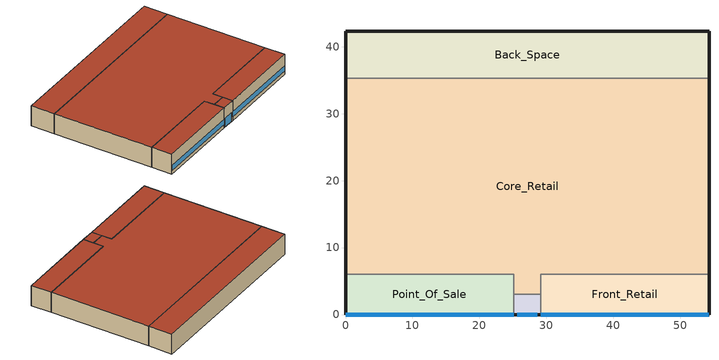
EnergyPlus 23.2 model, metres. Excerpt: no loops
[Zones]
Back_Space
 floor ground (ext-slab): 54.27,35.27 0,35.27 0,42.27 54.27,42.27 z0
 wall outside (Mass Non-res Ext Wall): 54.27,35.27 54.27,42.27 0,42.27 0,35.27 z0:6.1
 wall to Core_Retail (int-walls): 0,35.27 54.27,35.27 z0:6.1
 roof outside (IEAD Non-res Roof): 0,35.27 54.27,35.27 54.27,42.27 0,42.27 z6.1
Core_Retail
 floor ground (ext-slab): 25.14,3 25.14,6 0,6 0,35.27 54.27,35.27 54.27,6 29.14,6 29.14,3 z0
 wall outside (Mass Non-res Ext Wall): 54.27,6 54.27,35.27 / 0,35.27 0,6 z0:6.1
 wall to Front_Retail (int-walls): 29.14,3 29.14,6 54.27,6 z0:6.1
 wall to Point_Of_Sale (int-walls): 0,6 25.14,6 25.14,3 z0:6.1
 wall to Front_Entry (int-walls): 25.14,3 29.14,3 z0:6.1
 roof outside (IEAD Non-res Roof): 25.14,6 25.14,3 29.14,3 29.14,6 54.27,6 54.27,35.27 0,35.27 0,6 z6.1
Front_Entry
 floor ground (ext-slab): 25.14,0 25.14,3 29.14,3 29.14,0 z0
 wall outside (Mass Non-res Ext Wall): 25.14,0 29.14,0 z0:6.1
 wall to Front_Retail (int-walls): 29.14,0 29.14,3 z0:6.1
 wall to Point_Of_Sale (int-walls): 25.14,3 25.14,0 z0:6.1
 window (Window Non-res Fixed): 25.64,0 28.64,0 z0.05:2.66
 roof outside (IEAD Non-res Roof): 25.14,3 25.14,0 29.14,0 29.14,3 z6.1
Front_Retail
 floor ground (ext-slab): 54.27,0 29.14,0 29.14,6 54.27,6 z0
 wall outside (Mass Non-res Ext Wall): 29.14,0 54.27,0 54.27,6 z0:6.1
 window (Window Non-res Fixed): 29.19,0 54.22,0 z1.14:2.66
 roof outside (IEAD Non-res Roof): 29.14,0 54.27,0 54.27,6 29.14,6 z6.1
Point_Of_Sale
 floor ground (ext-slab): 0,0 0,6 25.14,6 25.14,0 z0
 wall outside (Mass Non-res Ext Wall): 0,6 0,0 25.14,0 z0:6.1
 window (Window Non-res Fixed): 0.05,0 25.09,0 z1.14:2.66
 roof outside (IEAD Non-res Roof): 0,6 0,0 25.14,0 25.14,6 z6.1
[Building]
Ref Bldg Stand-alone Retail New2004_v1.3_5.0: Loads convergence tolerance value=0.04; Maximum number of warmup days=25; Minimum number of warmup days=6; North axis=0; Solar distribution=FullInteriorAndExterior; Temperature convergence tolerance value=0.2; Terrain=City
[Site:GroundTemperature:BuildingSurface]
19.527, 19.502, 19.536, 19.598, 20.002, 21.64, 22.225, 22.375, 21.449, 20.121, 19.802, 19.633
[Site:Location]
USA IL-CHICAGO-OHARE: Elevation=190; Latitude=41.77; Longitude=-87.75; Time zone=-6
[Site:WaterMainsTemperature]
Annual average outdoor air temperature=9.69; Calculation method=Correlation; Maximum difference in monthly average outdoor air temperatures=28.1
[SizingPeriod:DesignDay] Barometric pressure=99063; Day of month=21; Daylight saving time indicator=No; Humidity condition type=WetBulb; Rain indicator=No; Snow indicator=No; Solar model indicator=ASHRAEClearSky
Name | Daily dry bulb temperature range | Day type | Maximum dry bulb temperature | Month | Sky clearness | Wetbulb or dewpoint at maximum dry bulb | Wind direction | Wind speed
CHICAGO Ann Clg .4% Condns WB=>MDB | 10.7 | SummerDesignDay | 31.2 | 7 | 1 | 25.5 | 230 | 5.3
CHICAGO Ann Htg 99.6% Condns DB | 0 | WinterDesignDay | -20.6 | 1 | 0 | -20.6 | 270 | 4.9
[Construction]
IEAD Non-res Roof: Roof Membrane, IEAD NonRes Roof Insulation, Metal Decking
InteriorFurnishings: Std Wood 6inch
Mass Non-res Ext Wall: 1IN Stucco, 8IN CONCRETE HW, Mass NonRes Wall Insulation, 1/2IN Gypsum
Window Non-res Fixed: NonRes Fixed Assembly Window
ext-slab: HW CONCRETE
int-walls: 1/2IN Gypsum, 1/2IN Gypsum
[Material] Thermal absorptance=0.9
Name | Conductivity | Density | Roughness | Solar absorptance | Specific heat | Thickness | Visible absorptance
1/2IN Gypsum | 0.16 | 784.9 | Smooth | 0.92 | 830 | 0.0127 | 0.92
1IN Stucco | 0.6918 | 1858 | Smooth | 0.92 | 837 | 0.0253 | 0.92
8IN CONCRETE HW | 1.311 | 2240 | Rough | 0.7 | 836.8 | 0.2032 | 0.7
HW CONCRETE | 1.311 | 2240 | Rough | 0.7 | 836.8 | 0.1016 | 0.7
IEAD NonRes Roof Insulation | 0.049 | 265 | MediumRough | 0.7 | 836.8 | 0.127339 | 0.7
Mass NonRes Wall Insulation | 0.049 | 265 | MediumRough | 0.7 | 836.8 | 0.0495495 | 0.7
Metal Decking | 45.006 | 7680 | MediumSmooth | 0.7 | 418.4 | 0.0015 | 0.3
Roof Membrane | 0.16 | 1121.29 | VeryRough | 0.7 | 1460 | 0.0095 | 0.7
Std Wood 6inch | 0.12 | 540 | MediumSmooth | 0.7 | 1210 | 0.15 | 0.7
[WindowMaterial:SimpleGlazingSystem]
NonRes Fixed Assembly Window: Solar heat gain coefficient=0.39; U factor=3.23646
[AvailabilityManager:NightCycle] Applicability schedule=ALWAYS_ON; Control type=CycleOnAny; Cycling run time=1800; Cycling run time control type=FixedRunTime; Fan schedule=HVACOperationSchd; Thermostat tolerance=1
PSZ-AC:1 Availability Manager; PSZ-AC:2 Availability Manager; PSZ-AC:3 Availability Manager; PSZ-AC:4 Availability Manager
[Coil:Heating:Electric]
Front_Entry Unit Heater coil: Availability schedule=ALWAYS_ON; Efficiency=1; Nominal capacity=Autosize
[DesignSpecification:OutdoorAir]
SZ DSOA Front_Entry: Outdoor air flow per zone floor area=0; Outdoor air method=Flow/Area
[ElectricEquipment] Design level calculation method=Watts/Area; End use subcategory=MiscPlug; Fraction latent=0; Fraction lost=0; Fraction radiant=0.5; Schedule=BLDG_EQUIP_SCH
Name | Watts per zone floor area | Zone or zonelist or space or spacelist
Back_Space_MiscPlug_Equip | 8.07 | Back_Space
Core_Retail_MiscPlug_Equip | 3.23 | Core_Retail
Front_Retail_MiscPlug_Equip | 3.23 | Front_Retail
Point_Of_Sale_MiscPlug_Equip | 21.52 | Point_Of_Sale
[EnergyManagementSystem:GlobalVariable]
EnergyManagementSystem:GlobalVariable 1: SumHATroof; SumHAroof
EnergyManagementSystem:GlobalVariable 2: QdotCond
EnergyManagementSystem:GlobalVariable 3: SumIntakeMdotCp
EnergyManagementSystem:GlobalVariable 4: SumReliefMCT
EnergyManagementSystem:GlobalVariable 5: Troof; CV_Height; CV_crossSectArea; C_v; rhoAir; CpAir; A_roof; C_d; g; NatBouyMCT; NatBouyMC; WindMC; WindMCT
[EnergyManagementSystem:InternalVariable]
A_3: Internal data index key=Front_Entry; Internal data type=Zone Floor Area
[EnergyManagementSystem:OutputVariable]
Roof Microclimate Air Temperature: Ems variable=Troof; Type of data in variable=Averaged; Units=C; Update frequency=ZoneTimestep
[EnergyManagementSystem:Program]
ApplyMicroClimeActuators: SET OA_1_db = Troof; SET OA_1_wb = Twb; SET OA_2_db = Troof; SET OA_2_wb = Twb; SET OA_3_db = Troof; SET OA_3_wb = Twb; SET OA_4_db = Troof; SET OA_4_wb = Twb; SET Cond_1_db = Troof; SET Cond_1_wb = Twb; SET Cond_2_db = Troof; SET Cond_2_wb = Twb; SET Cond_3_db = Troof; SET Cond_3_wb = Twb; SET Cond_4_db = Troof; SET Cond_4_wb = Twb
IntializeParameters: Set CV_Height = 1.0; Set CV_effWidth = 40.0; Set CV_crossSectArea = CV_Height * CV_effWidth; Set C_v = 0.3; Set rhoAir = 1.2; Set CpAir = 1000.0; Set A_roof = A_1 + A_2 + A_3 + A_4 + A_5; Set C_d = 0.3; Set g = 9.80665
ModelFlatRoofMicroClime: Run CalcRoofConvectionSums; Run SumCondenserHeatRejection; Run SumIntakeMassFlowHeatCap; Run SumReliefAirMCTterm; Run CalcWindTerms; Run CalcBouyancyTerms; SEt Numerator = WindMCT + NatBouyMCT + SumHATroof + QdotCond + SumReliefMCT; Set Denominator = WindMC + NatBouyMC + SumHAroof + SumIntakeMdotCp; Set Troof = Numerator / Denominator; IF Ta < 2.0; Set Troof = Ta; ENDIF; IF Troof < Twb; Set Twb = Troof - 0.2; ENDIF
PSZAC1_Control: SET PSZAC1_OpMode = UTSSCoolChargeIntendedSchedule; IF (PSZAC1_OpMode == 2); IF (PSZAC1_sTES > 0.99); SET PSZAC1_OpMode = 1; ENDIF; ENDIF; IF (PSZAC1_OpMode == 5); IF (PSZAC1_sTES < 0.01); SET PSZAC1_OpMode = 1; ENDIF; ENDIF
PSZAC2_Control: SET PSZAC2_OpMode = UTSSChargeOnlyIntendedSchedule; IF (PSZAC2_OpMode == 4); IF (PSZAC2_sTES > 0.99); SET PSZAC2_OpMode = 1; ENDIF; ENDIF; IF (PSZAC2_OpMode == 5); IF (PSZAC2_sTES < 0.01); SET PSZAC2_OpMode = 1; ENDIF; ENDIF
PSZAC3_Control: SET PSZAC3_OpMode = UTSSCoolChargeIntendedSchedule; IF (PSZAC3_OpMode == 2); IF (PSZAC3_sTES > 0.99); SET PSZAC3_OpMode = 1; ENDIF; ENDIF; IF (PSZAC3_OpMode == 5); IF (PSZAC3_sTES < 0.01); SET PSZAC3_OpMode = 1; ENDIF; ENDIF
[EnergyManagementSystem:ProgramCallingManager]
Model Flat Roof Microclimate: BeginTimestepBeforePredictor; IntializeParameters; ModelFlatRoofMicroClime; ApplyMicroClimeActuators
PSZAC1_UTSS_PrgmCallMgr: AfterPredictorAfterHVACManagers; PSZAC1_Control
PSZAC2_UTSS_PrgmCallMgr: AfterPredictorAfterHVACManagers; PSZAC2_Control
PSZAC3_UTSS_PrgmCallMgr: AfterPredictorAfterHVACManagers; PSZAC3_Control
[EnergyManagementSystem:Sensor]
Name | Output variable or output meter index key | Output variable or output meter
Hc_1 | Back_Space_Roof | Surface Outside Face Convection Heat Transfer Coefficient
Hc_2 | Core_Retail_Roof | Surface Outside Face Convection Heat Transfer Coefficient
Hc_3 | Front_Entry_Roof | Surface Outside Face Convection Heat Transfer Coefficient
Hc_4 | Front_Retail_Roof | Surface Outside Face Convection Heat Transfer Coefficient
Hc_5 | Point_Of_Sale_Roof | Surface Outside Face Convection Heat Transfer Coefficient
Ta | Core_Retail_Roof | Surface Outside Face Outdoor Air Drybulb Temperature
Ts_1 | Back_Space_Roof | Surface Outside Face Temperature
Ts_2 | Core_Retail_Roof | Surface Outside Face Temperature
Ts_3 | Front_Entry_Roof | Surface Outside Face Temperature
Ts_4 | Front_Retail_Roof | Surface Outside Face Temperature
Ts_5 | Point_Of_Sale_Roof | Surface Outside Face Temperature
Twb | Core_Retail_Roof | Surface Outside Face Outdoor Air Wetbulb Temperature
UTSSChargeOnlyIntendedSchedule | TES Packaged Control Sched | Schedule Value
UTSSCoolChargeIntendedSchedule | TES Packaged Cool and Charge Control Sched | Schedule Value
VdotWind | Core_Retail_Roof | Surface Outside Face Outdoor Air Wind Speed
[EnergyManagementSystem:Subroutine]
CalcBouyancyTerms: Set DeltaT = Troof - Ta; If  Troof > 10.0; Set ratioT = DeltaT / Troof; Else; Set ratioT = DeltaT / 10.0; ENDIF; Set ratioT = @ABS  ratioT; Set temp1  = 2.0 * g * CV_Height * ratioT; Set temp2 = temp1^0.5; Set NatBouyMC = rhoAir * C_d * A_roof * temp2 * CpAir; Set NatBouyMCT = NatBouyMC * Ta
CalcRoofConvectionSums: SET SumHATroof = 0.0; SET SumHAroof  = 0.0; SET SumHATroof = Hc_1 * A_1 * Ts_1; SET SumHAroof  = Hc_1 * A_1; SET SumHATroof = SumHATroof + ((Hc_2 * A_2) * Ts_2); SET SumHAroof  = SumHAroof  + ( Hc_2 * A_2 ); SET SumHATroof = SumHATroof + ((Hc_3 * A_3) * Ts_3); SET SumHAroof  = SumHAroof  + ( Hc_3 * A_3 ); SET SumHATroof = SumHATroof + ((Hc_4 * A_4) * Ts_4); SET SumHAroof  = SumHAroof  + ( Hc_4 * A_4 ); SET SumHATroof = SumHATroof + ((Hc_5 * A_5) * Ts_5); SET SumHAroof  = SumHAroof  + ( Hc_5 * A_5 )
CalcWindTerms: SEt WindMC  = C_v * CV_crossSectArea * rhoAir * VdotWind* CpAir; Set WindMCT = WindMC * Ta
SumCondenserHeatRejection: Set QdotCond_1 = QdotEvap_1 + QdotElec_1; Set QdotCond_2 = QdotEvap_2 + QdotElec_2; Set QdotCond_3 = QdotEvap_3 + QdotElec_3; Set QdotCond_4 = QdotEvap_4 + QdotElec_4; Set QdotCond   = QdotCond_1 + QdotCond_2 + QdotCond_3 + QdotCond_4
SumIntakeMassFlowHeatCap: Set SumIntakeMdotCp = 0.0; Set SumIntakeMdotCp = mdotIntake_1 * CpAir; Set SumIntakeMdotCp = SumIntakeMdotCp + (mdotIntake_2 * CpAir ); Set SumIntakeMdotCp = SumIntakeMdotCp + (mdotIntake_3 * CpAir ); Set SumIntakeMdotCp = SumIntakeMdotCp + (mdotIntake_4 * CpAir )
SumReliefAirMCTterm: SET SumReliefMCT = 0.0; Set Dum = h_Relief_1; Set Dum = mdotRelief_1; SET SumReliefMCT = h_Relief_1 * mdotRelief_1; SET SumReliefMCT = SumReliefMCT + (h_Relief_2 * mdotRelief_2 ); SET SumReliefMCT = SumReliefMCT + (h_Relief_3 * mdotRelief_3 ); SET SumReliefMCT = SumReliefMCT + (h_Relief_4 * mdotRelief_4 )
[Exterior:Lights]
Exterior Facade Lighting: Control option=AstronomicalClock; Design level=8266; End use subcategory=Exterior Facade Lighting; Schedule=ALWAYS_ON
[Fan:ConstantVolume]
Front_Entry Unit HeaterFan: Availability schedule=ALWAYS_ON; End use subcategory=Unit Heater Fans; Fan total efficiency=0.53625; Maximum flow rate=Autosize; Motor efficiency=0.825; Motor in airstream fraction=1; Pressure rise=49.8
[InternalMass] Construction=InteriorFurnishings
Name | Zone or zonelist | Surface area
Back_Space Internal Mass | Back_Space | 759.78
Core_Retail Internal Mass | Core_Retail | 3200.97
Front_Entry Internal Mass | Front_Entry | 24
Front_Retail Internal Mass | Front_Retail | 301.62
Point_Of_Sale Internal Mass | Point_Of_Sale | 301.62
[Lights] Design level calculation method=Watts/Area; End use subcategory=General; Fraction radiant=0.7; Fraction replaceable=1; Fraction visible=0.2; Return air fraction=0; Return air fraction calculated from plenum temperature=No; Schedule=BLDG_LIGHT_SCH
Name | Watts per zone floor area | Zone or zonelist or space or spacelist
Back_Space_Lights | 8.61 | Back_Space
Core_Retail_Lights | 18.29 | Core_Retail
Front_Entry_Lights | 11.84 | Front_Entry
Front_Retail_Lights | 18.29 | Front_Retail
Point_Of_Sale_Lights | 18.29 | Point_Of_Sale
[People] Activity level schedule=ACTIVITY_SCH; Air velocity schedule=AIR_VELO_SCH; Clothing insulation schedule=CLOTHING_SCH; Enable ashrae 55 comfort warnings=No; Fraction radiant=0.3; Mean radiant temperature calculation type=ZoneAveraged; Number of people calculation method=Area/Person; Number of people schedule=BLDG_OCC_SCH; Sensible heat fraction=Autocalculate; Thermal comfort model 1 type=Fanger; Work efficiency schedule=WORK_EFF_SCH
Name | Floor area per person | Zone or zonelist or space or spacelist
Back_Space People | 27.87 | Back_Space
Core_Retail People | 6.19 | Core_Retail
Front_Entry People | 6.19 | Front_Entry
Front_Retail People | 6.19 | Front_Retail
Point_Of_Sale People | 6.19 | Point_Of_Sale
[Sizing:Zone]
Front_Entry: Account for dedicated outdoor air system=No; Cooling design air flow method=DesignDay; Dedicated outdoor air high setpoint temperature for design=Autosize; Dedicated outdoor air low setpoint temperature for design=Autosize; Dedicated outdoor air system control strategy=NeutralSupplyAir; Design specification outdoor air object=SZ DSOA Front_Entry; Heating design air flow method=DesignDay; Zone cooling design supply air humidity ratio=0.0085; Zone cooling design supply air temperature=14; Zone cooling design supply air temperature input method=SupplyAirTemperature; Zone heating design supply air humidity ratio=0.008; Zone heating design supply air temperature=40; Zone heating design supply air temperature input method=SupplyAirTemperature
[ThermostatSetpoint:DualSetpoint]
Front_Entry DualSPSched: Cooling setpoint temperature schedule=FRONT_ENTRY_COOLING; Heating setpoint temperature schedule=HTGSETP_SCH
[UtilityCost:Charge:Block] Category variable=EnergyCharges; Season=Annual; Source variable=totalEnergy
Name | Block 1 cost per unit value or variable | Block 2 cost per unit value or variable | Block 3 cost per unit value or variable | Block 4 cost per unit value or variable | Block size 1 value or variable | Block size 2 value or variable | Block size 3 value or variable | Block size 4 value or variable | Tariff | Utility cost charge block | Block size multiplier value or variable
UtilityCost:Charge:Block 1 | 0.108222 | 0.087021 | 0.07842 | 0.05832 | 300 | 700 | 1500 | remaining | PSI_LLF_LowLoadFactorService | AnnualEnergyCharge
UtilityCost:Charge:Block 2 | 0 | 0.051773 | 0.046965 |  | 190 | 110 | remaining |  | PSI_LLF_LowLoadFactorService | AnnualDemandBaseCharge | TotalDemand
UtilityCost:Charge:Block 3 | 0.082409 | 0.072873 | 0.061696 | 0.041179 | 300 | 700 | 1500 | remaining | PSI_CS_CommercialElectricService | AnnualEnergyCharge
[UtilityCost:Charge:Simple] Season=Annual
Name | Category variable | Cost per unit value or variable | Source variable | Tariff | Utility cost charge simple
UtilityCost:Charge:Simple 1 | EnergyCharges | 0.002028 | totalEnergy | PSI_LLF_LowLoadFactorService | FuelCostAdjustEnergyCharge
UtilityCost:Charge:Simple 2 | EnergyCharges | 0.000536 | totalEnergy | PSI_LLF_LowLoadFactorService | QualPollutionControlAdjustEnergyCharge
UtilityCost:Charge:Simple 3 | EnergyCharges | 0.001127 | totalEnergy | PSI_LLF_LowLoadFactorService | SoxNoxRiderAdjustEnergyCharge
UtilityCost:Charge:Simple 4 | EnergyCharges | -0.00037 | totalEnergy | PSI_LLF_LowLoadFactorService | DSMRiderAdjustEnergyCharge
UtilityCost:Charge:Simple 5 | EnergyCharges | -3.1e-05 | totalEnergy | PSI_LLF_LowLoadFactorService | PurchPowerTrackerAdjustEnergyCharge
UtilityCost:Charge:Simple 6 | EnergyCharges | -0.000216 | totalEnergy | PSI_LLF_LowLoadFactorService | MidwestISOAdjustEnergyCharge
UtilityCost:Charge:Simple 7 | EnergyCharges | 0.000833 | totalEnergy | PSI_LLF_LowLoadFactorService | CleanCoalRiderEnergyCharge
UtilityCost:Charge:Simple 8 | Taxes | 0.08 | SubTotal | PSI_LLF_LowLoadFactorService | TaxofeightPercent
UtilityCost:Charge:Simple 9 | EnergyCharges | 0.002028 | totalEnergy | PSI_CS_CommercialElectricService | FuelCostAdjustEnergyCharge
UtilityCost:Charge:Simple 10 | EnergyCharges | 0.000536 | totalEnergy | PSI_CS_CommercialElectricService | QualPollutionControlAdjustEnergyCharge
UtilityCost:Charge:Simple 11 | EnergyCharges | 0.001127 | totalEnergy | PSI_CS_CommercialElectricService | SoxNoxRiderAdjustEnergyCharge
UtilityCost:Charge:Simple 12 | EnergyCharges | 2.1e-05 | totalEnergy | PSI_CS_CommercialElectricService | DSMRiderAdjustEnergyCharge
UtilityCost:Charge:Simple 13 | EnergyCharges | 3.4e-05 | totalEnergy | PSI_CS_CommercialElectricService | PurchPowerTrackerAdjustEnergyCharge
UtilityCost:Charge:Simple 14 | EnergyCharges | -0.000203 | totalEnergy | PSI_CS_CommercialElectricService | MidwestISOAdjustEnergyCharge
UtilityCost:Charge:Simple 15 | EnergyCharges | 0.000807 | totalEnergy | PSI_CS_CommercialElectricService | CleanCoalRiderEnergyCharge
UtilityCost:Charge:Simple 16 | Taxes | 0.08 | SubTotal | PSI_CS_CommercialElectricService | TaxofeightPercent
UtilityCost:Charge:Simple 17 | EnergyCharges | IN_MonthlyGasRates | totalEnergy | IN_EIAMonthlyRateGas | MonthlyRateGasCharge
UtilityCost:Charge:Simple 18 | Taxes | 0.08 | SubTotal | IN_EIAMonthlyRateGas | TaxofEightPercent
[UtilityCost:Qualify] Season=Annual; Threshold test=Count; Threshold value or variable=75; Variable=TotalDemand
Name | Number of months | Qualify type | Tariff | Utility cost qualify
UtilityCost:Qualify 1 | 12 | Minimum | PSI_LLF_LowLoadFactorService | MinDemand75kw
UtilityCost:Qualify 2 | 1 | Maximum | PSI_CS_CommercialElectricService | MaxDemand75kw
[UtilityCost:Tariff]
Name | Conversion factor choice | Group | Monthly charge or variable | Output meter | Demand window length
IN_EIAMonthlyRateGas | MCF | Comm Gas | 0 | NaturalGas:Facility
PSI_CS_CommercialElectricService | kWh | Comm Elect | 9.4 | Electricity:Facility
PSI_LLF_LowLoadFactorService | kWh | Comm Elect | 15 | Electricity:Facility | HalfHour
[UtilityCost:Variable]
IN_MonthlyGasRates: January value=8.22; February value=7.51; March value=8.97; April value=9.01; May value=9.16; June value=10.44; July value=10.32; August value=10.13; September value=9.2; October value=8.18; November value=7.83; December value=7.63; Tariff=IN_EIAMonthlyRateGas; Variable type=Currency
[Zone] Floor area=Autocalculate; Multiplier=1; Part of total floor area=Yes; Type=1
Back_Space; Core_Retail; Front_Entry; Front_Retail; Point_Of_Sale
[ZoneControl:Thermostat]
Front_Entry Thermostat: Zone or zonelist=Front_Entry; Control 1=Front_Entry DualSPSched; Control type schedule=Dual Zone Control Type Sched
[Zone equipment]
Front_Entry: Front_Entry Unit Heater
[ZoneHVAC:UnitHeater]
Front_Entry Unit Heater: Availability schedule=ALWAYS_ON; Heating coil=Front_Entry Unit Heater coil; Heating convergence tolerance=0.001; Maximum hot water or steam flow rate=Autosize; Maximum supply air flow rate=Autosize; Minimum hot water or steam flow rate=0; Supply air fan=Front_Entry Unit HeaterFan; Supply air fan operation during no heating=No
[ZoneInfiltration:DesignFlowRate] Constant term coefficient=1; Temperature term coefficient=0; Velocity squared term coefficient=0; Velocity term coefficient=0
Name | Design flow rate calculation method | Flow rate per exterior surface area | Schedule | Zone or zonelist or space or spacelist | Air changes per hour
Back_Space_Infiltration | Flow/ExteriorArea | 0.000302 | INFIL_HALF_ON_SCH | Back_Space
Core_Retail_Infiltration | Flow/ExteriorArea | 0.000302 | INFIL_HALF_ON_SCH | Core_Retail
Front_Entry_Infiltration | AirChanges/Hour |  | INFIL_FRONT_SCH | Front_Entry | 1
Front_Retail_Infiltration | Flow/ExteriorArea | 0.000302 | INFIL_HALF_ON_SCH | Front_Retail
Point_Of_Sale_Infiltration | Flow/ExteriorArea | 0.000302 | INFIL_HALF_ON_SCH | Point_Of_Sale
[Schedule:Compact]
ACTIVITY_SCH: Through: 12/31, For: AllDays, Until: 24:00, 120
AIR_VELO_SCH: Through: 12/31, For: AllDays, Until: 24:00, 0.2
ALWAYS_ON: Through: 12/31, For: AllDays, Until: 24:00, 1
BLDG_EQUIP_SCH: Through: 12/31, For: Weekdays, Until: 07:00, 0.2, Until: 08:00, 0.4, Until: 09:00, 0.7, Until: 18:00, 0.9, Until: 20:00, 0.8, Until: 21:00, 0.7, Until: 22:00, 0.4, Until: 24:00, 0.2, For: Saturday, Until: 07:00, 0.15, Until: 08:00, 0.3, Until: 09:00, 0.5, Until: 10:00, 0.8, Until: 18:00, 0.9, Until: 19:00, 0.7, Until: 21:00, 0.5, Until: 22:00, 0.3, Until: 24:00, 0.15, For: SummerDesignDay, Until: 24:00, 1, For: WinterDesignDay, Until: 24:00, 0, For: AllOtherDays, Until: 08:00, 0.15, Until: 10:00, 0.3, Until: 12:00, 0.6, Until: 17:00, 0.8, Until: 18:00, 0.6, Until: 19:00, 0.4, Until: 24:00, 0.15
BLDG_LIGHT_SCH: Through: 12/31, For: Weekdays, Until: 07:00, 0.05, Until: 08:00, 0.2, Until: 09:00, 0.5, Until: 18:00, 0.9, Until: 20:00, 0.6, Until: 21:00, 0.5, Until: 22:00, 0.2, Until: 24:00, 0.05, For: Saturday, Until: 07:00, 0.05, Until: 08:00, 0.1, Until: 09:00, 0.3, Until: 10:00, 0.6, Until: 18:00, 0.9, Until: 19:00, 0.5, Until: 21:00, 0.3, Until: 22:00, 0.1, Until: 24:00, 0.05, For: SummerDesignDay, Until: 24:00, 1, For: WinterDesignDay, Until: 24:00, 0, For: AllOtherDays, Until: 08:00, 0.05, Until: 10:00, 0.1, Until: 12:00, 0.4, Until: 17:00, 0.6, Until: 18:00, 0.4, Until: 19:00, 0.2, Until: 24:00, 0.05
BLDG_OCC_SCH: Through: 12/31, For: Weekdays, Until: 07:00, 0, Until: 08:00, 0.1, Until: 09:00, 0.2, Until: 11:00, 0.5, Until: 15:00, 0.7, Until: 16:00, 0.8, Until: 17:00, 0.7, Until: 19:00, 0.5, Until: 21:00, 0.3, Until: 24:00, 0, For: SummerDesignDay WinterDesignDay, Until: 24:00, 1, For: Saturday, Until: 07:00, 0, Until: 08:00, 0.1, Until: 09:00, 0.2, Until: 10:00, 0.5, Until: 11:00, 0.6, Until: 17:00, 0.8, Until: 18:00, 0.6, Until: 21:00, 0.2, Until: 22:00, 0.1, Until: 24:00, 0, For: AllOtherDays, Until: 09:00, 0, Until: 10:00, 0.1, Until: 12:00, 0.2, Until: 17:00, 0.4, Until: 18:00, 0.2, Until: 19:00, 0.1, Until: 24:00, 0
CLOTHING_SCH: Through: 04/30, For: AllDays, Until: 24:00, 1, Through: 09/30, For: AllDays, Until: 24:00, 0.5, Through: 12/31, For: AllDays, Until: 24:00, 1
Dual Zone Control Type Sched: Through: 12/31, For: AllDays, Until: 24:00, 4
FRONT_ENTRY_COOLING: Through: 12/31, For: AllDays, Until: 24:00, 90
HTGSETP_SCH: Through: 12/31, For: Weekdays, Until: 06:00, 15.6, Until: 21:00, 21, Until: 24:00, 15.6, For SummerDesignDay, Until: 24:00, 15.6, For WinterDesignDay, Until: 24:00, 21, For: Saturday, Until: 06:00, 15.6, Until: 22:00, 21, Until: 24:00, 15.6, For: Sunday Holidays AllOtherDays, Until:  8:00, 15.6, Until: 19:00, 21, Until: 24:00, 15.6
HVACOperationSchd: Through: 12/31, For: Weekdays SummerDesignDay, Until: 06:00, 0, Until: 21:00, 1, Until: 24:00, 0, For: Saturday WinterDesignDay, Until: 06:00, 0, Until: 22:00, 1, Until: 24:00, 0, For: AllOtherDays, Until: 08:00, 0, Until: 19:00, 1, Until: 24:00, 0
INFIL_FRONT_SCH: Through: 12/31, For: Weekdays SummerDesignDay, Until: 06:00, 0.25, Until: 21:00, 1, Until: 24:00, 0.25, For: Saturday, Until: 06:00, 0.25, Until: 22:00, 1, Until: 24:00, 0.25, For: WinterDesignDay, Until: 24:00, 1, For: AllOtherDays, Until: 08:00, 0.25, Until: 17:00, 1, Until: 24:00, 0.25
INFIL_HALF_ON_SCH: Through: 12/31, For: Weekdays SummerDesignDay, Until: 06:00, 1, Until: 21:00, 0.5, Until: 24:00, 1, For: Saturday, Until: 06:00, 1, Until: 22:00, 0.5, Until: 24:00, 1, For: WinterDesignDay, Until: 24:00, 1, For: AllOtherDays, Until: 08:00, 1, Until: 17:00, 0.5, Until: 24:00, 1
TES Packaged Control Sched: Through: 12/31, For: AllDays, Until: 04:00, 4, Until: 12:00, 1, Until: 21:00, 5, Until: 23:00, 1, Until: 24:00, 4
TES Packaged Cool and Charge Control Sched: Through: 4/30, For: AllDays, Until: 24:00, 1, Through: 10/31, For: AllDays, Until: 08:00, 2, Until: 12:00, 1, Until: 21:00, 5, Until: 24:00, 2, Through: 12/31, For: AllDays, Until: 24:00, 1
WORK_EFF_SCH: Through: 12/31, For: AllDays, Until: 24:00, 0
